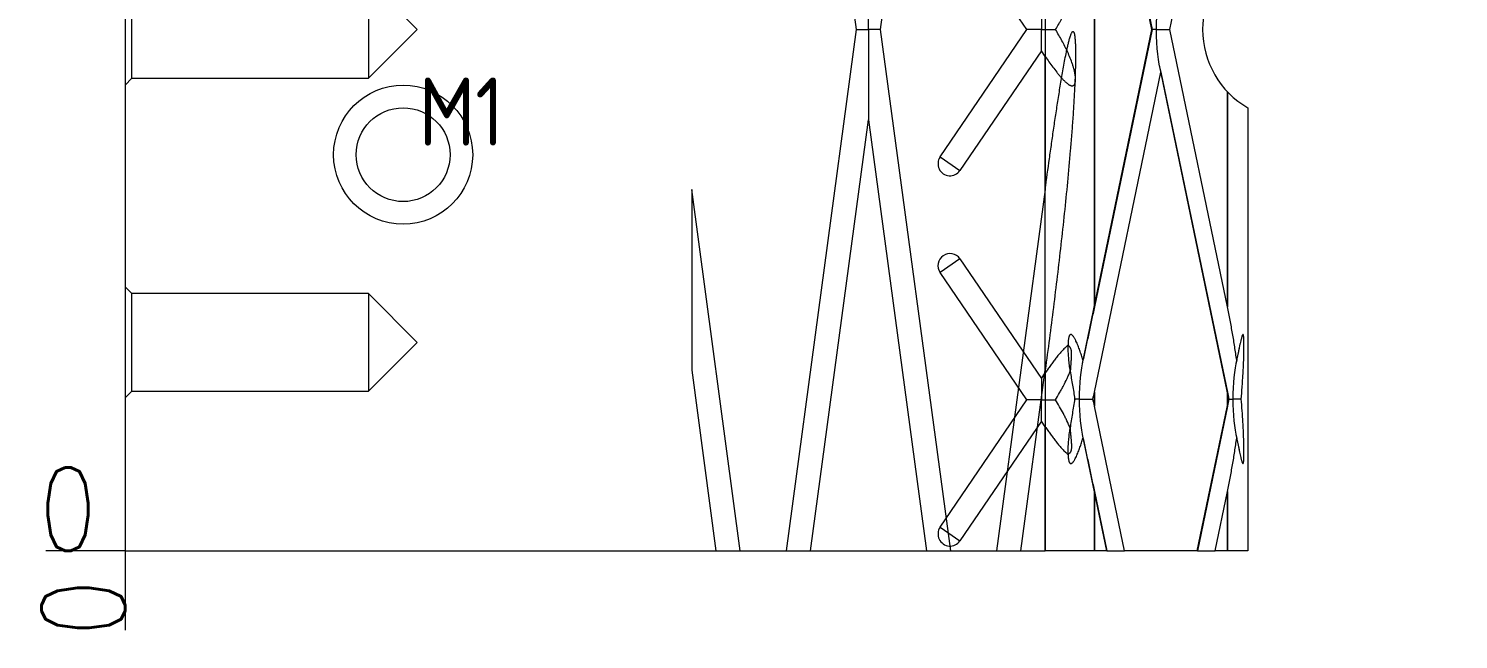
# Model space of a CAD drawing. Header units: millimetres. Extents: x -11315 to -10468, y 63511 to 64027.
# Drawn here: x -11157 to -10951.3, y 63759.4 to 63847.3 of the extents above; entities that cross this region are included whole.
import ezdxf

# ---------------------------------------------------------------- set-up
doc = ezdxf.new("R2010")
doc.units = ezdxf.units.MM
doc.linetypes.add('DASHED', pattern=[0])
doc.layers.add('DIM', color=4, linetype='Continuous', lineweight=20)
doc.layers.add('PUNCH', color=2, linetype='Continuous', lineweight=20)
doc.styles.add('gbenor', font='gbenor.shx', dxfattribs={"bigfont": 'gbcbig.shx'})
doc.styles.add('TXT', font='txt.shx', dxfattribs={"width": 0.8, "bigfont": 'ctxt.shx'})
doc.dimstyles.new('零件', dxfattribs={"dimscale": 1.5, "dimtxt": 8, "dimasz": 1, "dimexe": 0, "dimexo": 0, "dimgap": 0, "dimtad": 1, "dimtxsty": 'TXT', "dimcen": 0, "dimclrd": 252, "dimclre": 252, "dimclrt": 4, "dimazin": 3, "dimtp": 0.001, "dimtm": 0.001, "dimtfac": 1, "dimtmove": 0, "dimatfit": 3, "dimlwd": 5, "dimlwe": 5})

# ---------------------------------------------------------------- blocks, each defined once
blk = doc.blocks.new('*D1112')
at = {"layer": 'Defpoints', "color": 0}
for p in [(-10981.59, 63922.11), (-10976.59, 63922.11), (-11143.09, 63772.11)]:
    blk.add_point(p, dxfattribs=at)
at = {"layer": 'DIM', "color": 252, "linetype": 'Continuous', "lineweight": 5}
blk.add_line((-10981.59, 63922.11), (-10953.27, 63922.11), dxfattribs=at)
at = {"layer": 'DIM', "color": 4, "lineweight": 5, "insert": (-10964.93, 63928.11), "char_height": 12, "attachment_point": 5, "style": 'TXT'}
blk.add_mtext('150', dxfattribs=at)
blk = doc.blocks.new('*D1113')
at = {"layer": 'Defpoints', "color": 0}
for p in [(-11148.09, 63772.11), (-11143.09, 63772.11), (-11143.09, 63772.11)]:
    blk.add_point(p, dxfattribs=at)
at = {"layer": 'DIM', "color": 252, "linetype": 'Continuous', "lineweight": 5}
blk.add_line((-11143.09, 63772.11), (-11154.49, 63772.11), dxfattribs=at)
at = {"layer": 'DIM', "color": 4, "lineweight": 5, "insert": (-11151.29, 63778.11), "char_height": 12, "attachment_point": 5, "style": 'TXT'}
blk.add_mtext('0', dxfattribs=at)
blk = doc.blocks.new('*D1114')
at = {"layer": 'Defpoints', "color": 0}
for p in [(-11143.09, 63772.11), (-11143.09, 63772.11), (-11143.09, 63767.11)]:
    blk.add_point(p, dxfattribs=at)
at = {"layer": 'DIM', "color": 252, "linetype": 'Continuous', "lineweight": 5}
blk.add_line((-11143.09, 63772.11), (-11143.09, 63760.71), dxfattribs=at)
at = {"layer": 'DIM', "color": 4, "lineweight": 5, "insert": (-11149.09, 63763.91), "char_height": 12, "attachment_point": 5, "rotation": 90, "style": 'TXT'}
blk.add_mtext('0', dxfattribs=at)
blk = doc.blocks.new('*D1115')
at = {"layer": 'Defpoints', "color": 0}
for p in [(-10981.59, 63927.11), (-10981.59, 63922.11), (-11143.09, 63772.11)]:
    blk.add_point(p, dxfattribs=at)
at = {"layer": 'DIM', "color": 252, "linetype": 'Continuous', "lineweight": 5}
for p, q in [((-10981.59, 63924.11), (-10981.59, 63964.14)), ((-10981.59, 63922.11), (-10981.59, 63925.11)), ((-10981.59, 63925.11), (-10981.59, 63924.11))]:
    blk.add_line(p, q, dxfattribs=at)
at = {"layer": 'DIM', "color": 4, "lineweight": 5, "insert": (-10988.73, 63945.63), "char_height": 12, "attachment_point": 5, "rotation": 90, "style": 'TXT'}
blk.add_mtext('161,5', dxfattribs=at)

msp = doc.modelspace()

# ---------------------------------------------------------------- linework, layer by layer
at = {"layer": 'PUNCH', "color": 11, "linetype": 'Continuous', "lineweight": 5}
for p, q in [((-11143.085, 63922.114), (-11143.085, 63772.114)), ((-11003.656, 63886.996), (-10995.362, 63847.114)), ((-10992.809, 63847.114), (-10984.514, 63886.996)), ((-11013.361, 63847.114), (-11025.855, 63865.445)), ((-11011.265, 63850.189), (-11011.265, 63847.114)), ((-11025.855, 63828.782), (-11013.361, 63847.114)), ((-11011.265, 63847.114), (-11013.361, 63847.114)), ((-11011.265, 63847.114), (-11009.252, 63847.114)), ((-11011.265, 63844.038), (-11011.265, 63847.114)), ((-10995.362, 63847.114), (-11003.656, 63807.231)), ((-10994.792, 63847.114), (-10995.362, 63847.114)), ((-10994.792, 63847.114), (-10992.809, 63847.114)), ((-10984.514, 63807.231), (-10992.809, 63847.114)), ((-11011.265, 63844.038), (-11022.992, 63826.831)), ((-11010.727, 63843.249), (-11011.265, 63844.038)), ((-11003.656, 63794.954), (-10994.085, 63840.975)), ((-10994.085, 63840.975), (-10984.514, 63794.954)), ((-10981.585, 63835.855), (-10981.585, 63772.114)), ((-11022.992, 63814.126), (-11011.265, 63796.919)), ((-11013.361, 63793.844), (-11025.855, 63812.175)), ((-11011.265, 63796.919), (-11010.727, 63797.708)), ((-11011.265, 63796.919), (-11011.265, 63793.844)), ((-11005.848, 63793.954), (-11006.454, 63793.954)), ((-11005.848, 63793.954), (-11003.87, 63793.954)), ((-10984.307, 63793.954), (-10983.737, 63793.954)), ((-10982.545, 63793.954), (-10983.737, 63793.954)), ((-11025.855, 63775.512), (-11013.361, 63793.844)), ((-11011.265, 63793.844), (-11013.361, 63793.844)), ((-11011.265, 63790.768), (-11011.265, 63793.844)), ((-11011.265, 63793.844), (-11009.252, 63793.844)), ((-10999.322, 63772.114), (-11003.656, 63792.953)), ((-10984.514, 63792.953), (-10988.848, 63772.114)), ((-11011.265, 63790.768), (-11022.992, 63773.561)), ((-11010.727, 63789.979), (-11011.265, 63790.768)), ((-11003.656, 63780.676), (-11001.876, 63772.114)), ((-10986.295, 63772.114), (-10984.514, 63780.676)), ((-11003.656, 63772.114), (-11010.727, 63772.114)), ((-11001.876, 63772.114), (-11003.656, 63772.114)), ((-11001.876, 63772.114), (-10999.322, 63772.114)), ((-10988.848, 63772.114), (-10999.322, 63772.114)), ((-10988.848, 63772.114), (-10986.295, 63772.114)), ((-10984.514, 63772.114), (-10986.295, 63772.114)), ((-10981.585, 63772.114), (-10984.514, 63772.114))]:
    msp.add_line(p, q, dxfattribs=at)
at = {"layer": 'PUNCH', "color": 11, "linetype": 'DASHED', "lineweight": 5, "ltscale": 0.554867}
for p, q in [((-11047.993, 63922.114), (-11037.904, 63847.114)), ((-11034.409, 63847.114), (-11024.32, 63922.114)), ((-11005.413, 63895.159), (-10995.421, 63847.114)), ((-11036.156, 63847.114), (-11036.156, 63860.106)), ((-11037.904, 63847.114), (-11047.993, 63772.114)), ((-11037.904, 63847.114), (-11036.156, 63847.114)), ((-11036.156, 63847.114), (-11036.156, 63834.121)), ((-11034.409, 63847.114), (-11036.156, 63847.114)), ((-11024.32, 63772.114), (-11034.409, 63847.114)), ((-10995.421, 63847.114), (-11005.413, 63799.068)), ((-10995.362, 63847.114), (-10995.421, 63847.114)), ((-10994.357, 63841.999), (-10984.365, 63793.954)), ((-11044.497, 63772.114), (-11036.156, 63834.121)), ((-11036.156, 63834.121), (-11027.816, 63772.114)), ((-11054.59, 63772.114), (-11061.585, 63824.115)), ((-11061.585, 63824.115), (-11061.585, 63798.13)), ((-11010.727, 63824.115), (-11017.722, 63772.114)), ((-10982.844, 63801.267), (-10983.301, 63799.068)), ((-11061.585, 63798.13), (-11058.086, 63772.114)), ((-11014.227, 63772.114), (-11010.727, 63798.13)), ((-10984.365, 63793.954), (-10988.907, 63772.114)), ((-10984.365, 63793.954), (-10984.307, 63793.954)), ((-11005.413, 63788.839), (-11001.935, 63772.114)), ((-10983.301, 63788.839), (-10982.844, 63786.64)), ((-11058.082, 63772.114), (-11058.086, 63772.114))]:
    msp.add_line(p, q, dxfattribs=at)
at = {"layer": 'PUNCH', "color": 155, "linetype": 'DASHED', "lineweight": 5, "ltscale": 0.554867}
for p, q in [((-11003.656, 63807.231), (-11003.656, 63886.996)), ((-11010.727, 63870.112), (-11010.727, 63824.115)), ((-10984.514, 63838.164), (-10984.514, 63807.231)), ((-11010.727, 63798.13), (-11010.727, 63772.114)), ((-11003.656, 63792.953), (-11003.656, 63794.954)), ((-10984.514, 63794.954), (-10984.514, 63792.953)), ((-11003.656, 63772.114), (-11003.656, 63780.676)), ((-10984.514, 63780.676), (-10984.514, 63772.114))]:
    msp.add_line(p, q, dxfattribs=at)
at = {"layer": 'PUNCH', "color": 155, "linetype": 'Continuous', "lineweight": 5}
for p, q in [((-11003.656, 63886.996), (-11003.656, 63807.231)), ((-11010.727, 63797.708), (-11010.727, 63843.249)), ((-10984.514, 63807.231), (-10984.514, 63838.164)), ((-11025.855, 63828.782), (-11022.992, 63826.831)), ((-11022.992, 63814.126), (-11025.855, 63812.175)), ((-11003.656, 63794.954), (-11003.656, 63792.953)), ((-10984.514, 63792.953), (-10984.514, 63794.954)), ((-11010.727, 63772.114), (-11010.727, 63789.979)), ((-11003.656, 63780.676), (-11003.656, 63772.114)), ((-10984.514, 63772.114), (-10984.514, 63780.676)), ((-11025.855, 63775.512), (-11022.992, 63773.561))]:
    msp.add_line(p, q, dxfattribs=at)
at = {"layer": 'PUNCH', "color": 5, "linetype": 'DASHED', "lineweight": 5, "ltscale": 0.554867}
for p, q in [((-11142.088, 63847.114), (-11142.088, 63854.117)), ((-11101.082, 63847.114), (-11108.085, 63854.117)), ((-11108.085, 63854.117), (-11108.085, 63840.111)), ((-11142.088, 63840.111), (-11142.088, 63847.114)), ((-11108.085, 63840.111), (-11101.082, 63847.114)), ((-11143.085, 63839.114), (-11142.088, 63840.111)), ((-11142.088, 63840.111), (-11108.085, 63840.111)), ((-11142.088, 63809.117), (-11143.085, 63810.114)), ((-11108.085, 63809.117), (-11142.088, 63809.117)), ((-11142.088, 63802.114), (-11142.088, 63809.117)), ((-11101.082, 63802.114), (-11108.085, 63809.117)), ((-11108.085, 63809.117), (-11108.085, 63795.111)), ((-11142.088, 63795.111), (-11142.088, 63802.114)), ((-11108.085, 63795.111), (-11101.082, 63802.114)), ((-11143.085, 63794.114), (-11142.088, 63795.111)), ((-11142.088, 63795.111), (-11108.085, 63795.111))]:
    msp.add_line(p, q, dxfattribs=at)
at = {"layer": 'PUNCH', "color": 30, "linetype": 'DASHED', "lineweight": 5, "ltscale": 0.554867}
msp.add_circle((-11103.085, 63829.114), 10, dxfattribs=at)
at = {"layer": 'PUNCH', "color": 42, "linetype": 'Continuous', "lineweight": 5}
msp.add_circle((-11103.085, 63829.114), 6.75, dxfattribs=at)
at = {"layer": 'PUNCH', "color": 11, "linetype": 'Continuous', "lineweight": 5, "ltscale": 0.2}
msp.add_arc((-10975.086, 63847.113), 12.999, 119.99998, 240.00036, dxfattribs=at)
at = {"layer": 'PUNCH', "color": 11, "linetype": 'Continuous', "lineweight": 5}
for centre, start, end in [((-11024.423, 63827.807), 145.72491, 325.72491), ((-11024.423, 63813.15), 34.27509, 214.27509), ((-11024.423, 63774.537), 145.72491, 325.72491)]:
    msp.add_arc(centre, 1.732, start, end, dxfattribs=at)
for centre, start_param, end_param in [((-10993.378, 63847.114), 0.5235988, 1.5707963), ((-10993.378, 63847.114), 1.5707963, 2.6179939), ((-11004.434, 63793.954), 0.6579191, 1.5707963), ((-10982.322, 63793.954), 0.6579191, 1.5707963), ((-11004.434, 63793.954), 1.5707963, 2.4836736), ((-10982.322, 63793.954), 1.5707963, 2.4836736)]:
    msp.add_ellipse(centre, major_axis=(0, 7.088), ratio=0.199522, start_param=start_param, end_param=end_param, dxfattribs=at)
for points, knots in [([(-11009.252, 63847.114), (-11009.09, 63847.379), (-11008.932, 63847.646), (-11008.698, 63848.049), (-11008.622, 63848.184), (-11008.47, 63848.455), (-11008.395, 63848.59), (-11008.173, 63848.998), (-11008.029, 63849.272), (-11007.752, 63849.824), (-11007.619, 63850.102), (-11007.363, 63850.663), (-11007.241, 63850.947), (-11007.098, 63851.305), (-11007.07, 63851.377), (-11007.015, 63851.522), (-11006.988, 63851.594), (-11006.908, 63851.812), (-11006.857, 63851.958), (-11006.76, 63852.252), (-11006.714, 63852.4), (-11006.628, 63852.697), (-11006.588, 63852.846), (-11006.534, 63853.073), (-11006.516, 63853.148), (-11006.484, 63853.301), (-11006.469, 63853.377), (-11006.441, 63853.531), (-11006.428, 63853.608), (-11006.406, 63853.762), (-11006.397, 63853.839), (-11006.381, 63853.994), (-11006.375, 63854.072), (-11006.37, 63854.189), (-11006.369, 63854.228), (-11006.368, 63854.307), (-11006.369, 63854.346), (-11006.372, 63854.463), (-11006.378, 63854.541), (-11006.394, 63854.657), (-11006.401, 63854.696), (-11006.417, 63854.772), (-11006.427, 63854.81), (-11006.452, 63854.884), (-11006.466, 63854.92), (-11006.492, 63854.972), (-11006.501, 63854.989), (-11006.521, 63855.021), (-11006.542, 63855.053), (-11006.567, 63855.081), (-11006.587, 63855.101), (-11006.593, 63855.107), (-11006.608, 63855.12), (-11006.629, 63855.137), (-11006.66, 63855.157), (-11006.685, 63855.169), (-11006.702, 63855.176), (-11006.71, 63855.18), (-11006.754, 63855.195), (-11006.789, 63855.201), (-11006.844, 63855.204), (-11006.862, 63855.204), (-11006.899, 63855.202), (-11006.917, 63855.2), (-11006.953, 63855.194), (-11006.97, 63855.19), (-11007.006, 63855.181), (-11007.024, 63855.176), (-11007.076, 63855.159), (-11007.111, 63855.146), (-11007.178, 63855.116), (-11007.211, 63855.099), (-11007.277, 63855.064), (-11007.309, 63855.045), (-11007.356, 63855.015), (-11007.372, 63855.004), (-11007.404, 63854.984), (-11007.45, 63854.952), (-11007.496, 63854.919), (-11007.586, 63854.85), (-11007.644, 63854.803), (-11007.758, 63854.705), (-11007.814, 63854.654), (-11007.98, 63854.499), (-11008.088, 63854.391), (-11008.245, 63854.224), (-11008.298, 63854.168), (-11008.401, 63854.054), (-11008.452, 63853.997), (-11008.604, 63853.823), (-11008.703, 63853.706), (-11008.899, 63853.469), (-11008.996, 63853.349), (-11009.282, 63852.987), (-11009.469, 63852.742), (-11009.837, 63852.246), (-11010.018, 63851.995), (-11010.376, 63851.49), (-11010.553, 63851.235), (-11010.727, 63850.979)], [0, 0, 0, 0, 0.0625, 0.0625, 0.09375, 0.09375, 0.125, 0.125, 0.1875, 0.1875, 0.25, 0.25, 0.3125, 0.3125, 0.328125, 0.328125, 0.34375, 0.34375, 0.375, 0.375, 0.40625, 0.40625, 0.4375, 0.4375, 0.453125, 0.453125, 0.46875, 0.46875, 0.484375, 0.484375, 0.5, 0.5, 0.515625, 0.515625, 0.5234375, 0.5234375, 0.53125, 0.53125, 0.546875, 0.546875, 0.5546875, 0.5546875, 0.5625, 0.5625, 0.5703125, 0.5703125, 0.5742187, 0.5742187, 0.578125, 0.5820312, 0.5820312, 0.5839844, 0.5839844, 0.5859375, 0.5898437, 0.5917969, 0.5917969, 0.59375, 0.59375, 0.6015625, 0.6015625, 0.6054687, 0.6054687, 0.609375, 0.609375, 0.6132812, 0.6132812, 0.6171875, 0.6171875, 0.625, 0.625, 0.6328125, 0.6328125, 0.640625, 0.640625, 0.6445312, 0.6445312, 0.6484375, 0.65625, 0.65625, 0.671875, 0.671875, 0.6875, 0.6875, 0.71875, 0.71875, 0.734375, 0.734375, 0.75, 0.75, 0.78125, 0.78125, 0.8125, 0.8125, 0.875, 0.875, 0.9375, 0.9375, 1, 1, 1, 1]), ([(-11010.727, 63843.249), (-11010.552, 63842.991), (-11010.374, 63842.734), (-11010.014, 63842.226), (-11009.831, 63841.974), (-11009.461, 63841.476), (-11009.273, 63841.229), (-11008.985, 63840.865), (-11008.888, 63840.745), (-11008.691, 63840.506), (-11008.591, 63840.389), (-11008.438, 63840.214), (-11008.386, 63840.157), (-11008.282, 63840.042), (-11008.229, 63839.986), (-11008.123, 63839.874), (-11008.069, 63839.819), (-11007.96, 63839.711), (-11007.905, 63839.658), (-11007.793, 63839.554), (-11007.736, 63839.503), (-11007.62, 63839.405), (-11007.56, 63839.357), (-11007.439, 63839.267), (-11007.377, 63839.224), (-11007.28, 63839.166), (-11007.248, 63839.148), (-11007.182, 63839.114), (-11007.149, 63839.098), (-11007.081, 63839.07), (-11007.047, 63839.058), (-11006.994, 63839.043), (-11006.977, 63839.039), (-11006.95, 63839.033), (-11006.941, 63839.032), (-11006.922, 63839.029), (-11006.913, 63839.028), (-11006.867, 63839.023), (-11006.831, 63839.022), (-11006.786, 63839.028), (-11006.776, 63839.03), (-11006.758, 63839.033), (-11006.732, 63839.04), (-11006.706, 63839.049), (-11006.673, 63839.064), (-11006.657, 63839.073), (-11006.625, 63839.093), (-11006.596, 63839.116), (-11006.57, 63839.143), (-11006.551, 63839.165), (-11006.545, 63839.173), (-11006.533, 63839.188), (-11006.528, 63839.196), (-11006.501, 63839.236), (-11006.483, 63839.27), (-11006.46, 63839.323), (-11006.453, 63839.342), (-11006.44, 63839.379), (-11006.434, 63839.397), (-11006.418, 63839.454), (-11006.409, 63839.492), (-11006.394, 63839.569), (-11006.388, 63839.607), (-11006.381, 63839.666), (-11006.379, 63839.686), (-11006.376, 63839.725), (-11006.375, 63839.745), (-11006.371, 63839.804), (-11006.37, 63839.843), (-11006.368, 63839.96), (-11006.37, 63840.038), (-11006.378, 63840.194), (-11006.385, 63840.271), (-11006.401, 63840.426), (-11006.411, 63840.503), (-11006.429, 63840.619), (-11006.435, 63840.658), (-11006.448, 63840.735), (-11006.455, 63840.773), (-11006.491, 63840.965), (-11006.524, 63841.117), (-11006.597, 63841.417), (-11006.638, 63841.565), (-11006.724, 63841.861), (-11006.77, 63842.007), (-11006.915, 63842.444), (-11007.022, 63842.731), (-11007.25, 63843.3), (-11007.371, 63843.582), (-11007.563, 63844.002), (-11007.628, 63844.142), (-11007.761, 63844.419), (-11007.829, 63844.558), (-11008.037, 63844.97), (-11008.18, 63845.243), (-11008.474, 63845.783), (-11008.625, 63846.052), (-11008.934, 63846.585), (-11009.091, 63846.85), (-11009.252, 63847.114)], [0, 0, 0, 0, 0.0625, 0.0625, 0.125, 0.125, 0.1875, 0.1875, 0.21875, 0.21875, 0.25, 0.25, 0.265625, 0.265625, 0.28125, 0.28125, 0.296875, 0.296875, 0.3125, 0.3125, 0.328125, 0.328125, 0.34375, 0.34375, 0.359375, 0.359375, 0.3671875, 0.3671875, 0.375, 0.375, 0.3828125, 0.3828125, 0.3867187, 0.3867187, 0.3886719, 0.3886719, 0.390625, 0.390625, 0.3984375, 0.3984375, 0.4003906, 0.4003906, 0.4023437, 0.40625, 0.40625, 0.4101562, 0.4101562, 0.4140625, 0.4179687, 0.4179687, 0.4199219, 0.4199219, 0.421875, 0.421875, 0.4296875, 0.4296875, 0.4335937, 0.4335937, 0.4375, 0.4375, 0.4453125, 0.4453125, 0.453125, 0.453125, 0.4570312, 0.4570312, 0.4609375, 0.4609375, 0.46875, 0.46875, 0.484375, 0.484375, 0.5, 0.5, 0.515625, 0.515625, 0.5234375, 0.5234375, 0.53125, 0.53125, 0.5625, 0.5625, 0.59375, 0.59375, 0.625, 0.625, 0.6875, 0.6875, 0.75, 0.75, 0.78125, 0.78125, 0.8125, 0.8125, 0.875, 0.875, 0.9375, 0.9375, 1, 1, 1, 1]), ([(-11003.656, 63807.231), (-11003.789, 63806.595), (-11003.923, 63805.958), (-11004.193, 63804.683), (-11004.33, 63804.044), (-11004.605, 63802.766), (-11004.744, 63802.126), (-11005.022, 63800.845), (-11005.161, 63800.204), (-11005.299, 63799.562)], [0, 0, 0, 0, 0.25, 0.25, 0.5, 0.5, 0.75, 0.75, 1, 1, 1, 1]), ([(-10983.187, 63799.562), (-10983.276, 63800.204), (-10983.371, 63800.845), (-10983.571, 63802.126), (-10983.676, 63802.765), (-10983.897, 63804.043), (-10984.013, 63804.681), (-10984.255, 63805.957), (-10984.382, 63806.594), (-10984.514, 63807.231)], [0, 0, 0, 0, 0.25, 0.25, 0.5, 0.5, 0.75, 0.75, 1, 1, 1, 1]), ([(-11005.299, 63799.562), (-11005.37, 63799.795), (-11005.443, 63800.028), (-11005.595, 63800.491), (-11005.673, 63800.722), (-11005.796, 63801.066), (-11005.838, 63801.18), (-11005.923, 63801.408), (-11005.967, 63801.522), (-11006.058, 63801.747), (-11006.104, 63801.86), (-11006.201, 63802.083), (-11006.251, 63802.193), (-11006.33, 63802.358), (-11006.357, 63802.412), (-11006.412, 63802.52), (-11006.441, 63802.574), (-11006.5, 63802.679), (-11006.53, 63802.731), (-11006.594, 63802.834), (-11006.627, 63802.884), (-11006.68, 63802.958), (-11006.698, 63802.982), (-11006.736, 63803.028), (-11006.755, 63803.051), (-11006.795, 63803.095), (-11006.816, 63803.116), (-11006.849, 63803.145), (-11006.861, 63803.155), (-11006.884, 63803.173), (-11006.896, 63803.182), (-11006.921, 63803.198), (-11006.934, 63803.205), (-11006.954, 63803.215), (-11006.961, 63803.218), (-11006.974, 63803.223), (-11006.981, 63803.226), (-11007.003, 63803.232), (-11007.017, 63803.235), (-11007.039, 63803.237), (-11007.046, 63803.237), (-11007.061, 63803.237), (-11007.083, 63803.234), (-11007.104, 63803.228), (-11007.131, 63803.216), (-11007.144, 63803.208), (-11007.168, 63803.19), (-11007.179, 63803.18), (-11007.2, 63803.157), (-11007.209, 63803.146), (-11007.227, 63803.121), (-11007.235, 63803.108), (-11007.251, 63803.081), (-11007.258, 63803.067), (-11007.278, 63803.026), (-11007.29, 63802.997), (-11007.311, 63802.94), (-11007.32, 63802.91), (-11007.337, 63802.851), (-11007.345, 63802.82), (-11007.366, 63802.73), (-11007.377, 63802.669), (-11007.396, 63802.547), (-11007.404, 63802.486), (-11007.417, 63802.363), (-11007.422, 63802.302), (-11007.431, 63802.179), (-11007.434, 63802.117), (-11007.44, 63801.994), (-11007.442, 63801.932), (-11007.445, 63801.808), (-11007.445, 63801.746), (-11007.446, 63801.684)], [0, 0, 0, 0, 0.125, 0.125, 0.25, 0.25, 0.3125, 0.3125, 0.375, 0.375, 0.4375, 0.4375, 0.5, 0.5, 0.53125, 0.53125, 0.5625, 0.5625, 0.59375, 0.59375, 0.625, 0.625, 0.640625, 0.640625, 0.65625, 0.65625, 0.671875, 0.671875, 0.6796875, 0.6796875, 0.6875, 0.6875, 0.6953125, 0.6953125, 0.6992187, 0.6992187, 0.703125, 0.703125, 0.7109375, 0.7109375, 0.7148437, 0.7148437, 0.71875, 0.7265625, 0.7265625, 0.734375, 0.734375, 0.7421875, 0.7421875, 0.75, 0.75, 0.7578125, 0.7578125, 0.765625, 0.765625, 0.78125, 0.78125, 0.796875, 0.796875, 0.8125, 0.8125, 0.84375, 0.84375, 0.875, 0.875, 0.90625, 0.90625, 0.9375, 0.9375, 0.96875, 0.96875, 1, 1, 1, 1]), ([(-10982.545, 63793.954), (-10982.494, 63794.517), (-10982.447, 63795.081), (-10982.384, 63795.928), (-10982.364, 63796.211), (-10982.326, 63796.778), (-10982.308, 63797.062), (-10982.274, 63797.63), (-10982.258, 63797.914), (-10982.229, 63798.483), (-10982.215, 63798.768), (-10982.191, 63799.339), (-10982.18, 63799.624), (-10982.162, 63800.197), (-10982.154, 63800.483), (-10982.146, 63800.914), (-10982.143, 63801.058), (-10982.14, 63801.346), (-10982.139, 63801.49), (-10982.139, 63801.706), (-10982.139, 63801.778), (-10982.14, 63801.922), (-10982.141, 63801.994), (-10982.143, 63802.138), (-10982.145, 63802.21), (-10982.149, 63802.353), (-10982.151, 63802.425), (-10982.156, 63802.532), (-10982.158, 63802.568), (-10982.162, 63802.639), (-10982.164, 63802.675), (-10982.169, 63802.745), (-10982.171, 63802.78), (-10982.177, 63802.85), (-10982.181, 63802.885), (-10982.189, 63802.953), (-10982.193, 63802.987), (-10982.201, 63803.036), (-10982.204, 63803.052), (-10982.21, 63803.084), (-10982.213, 63803.1), (-10982.22, 63803.129), (-10982.224, 63803.143), (-10982.23, 63803.163), (-10982.232, 63803.17), (-10982.237, 63803.182), (-10982.24, 63803.188), (-10982.247, 63803.205), (-10982.253, 63803.214), (-10982.262, 63803.225), (-10982.265, 63803.228), (-10982.271, 63803.232), (-10982.275, 63803.234), (-10982.281, 63803.236), (-10982.285, 63803.237), (-10982.291, 63803.237), (-10982.298, 63803.235), (-10982.305, 63803.232), (-10982.311, 63803.227), (-10982.314, 63803.225), (-10982.324, 63803.216), (-10982.33, 63803.208), (-10982.342, 63803.191), (-10982.348, 63803.182), (-10982.366, 63803.151), (-10982.376, 63803.128), (-10982.397, 63803.08), (-10982.407, 63803.054), (-10982.426, 63803.001), (-10982.436, 63802.974), (-10982.454, 63802.918), (-10982.463, 63802.889), (-10982.489, 63802.802), (-10982.506, 63802.743), (-10982.538, 63802.623), (-10982.554, 63802.562), (-10982.584, 63802.439), (-10982.6, 63802.377), (-10982.644, 63802.189), (-10982.673, 63802.062), (-10982.716, 63801.869), (-10982.73, 63801.804), (-10982.758, 63801.675), (-10982.772, 63801.61), (-10982.813, 63801.415), (-10982.841, 63801.284), (-10982.922, 63800.89), (-10982.975, 63800.626), (-10983.082, 63800.096), (-10983.134, 63799.829), (-10983.187, 63799.562)], [0, 0, 0, 0, 0.125, 0.125, 0.1875, 0.1875, 0.25, 0.25, 0.3125, 0.3125, 0.375, 0.375, 0.4375, 0.4375, 0.5, 0.5, 0.53125, 0.53125, 0.5625, 0.5625, 0.578125, 0.578125, 0.59375, 0.59375, 0.609375, 0.609375, 0.625, 0.625, 0.6328125, 0.6328125, 0.640625, 0.640625, 0.6484375, 0.6484375, 0.65625, 0.65625, 0.6640625, 0.6640625, 0.6679687, 0.6679687, 0.671875, 0.671875, 0.6757812, 0.6757812, 0.6777344, 0.6777344, 0.6796875, 0.6796875, 0.6835937, 0.6835937, 0.6855469, 0.6855469, 0.6875, 0.6875, 0.6894531, 0.6894531, 0.6914062, 0.6933594, 0.6933594, 0.6953125, 0.6953125, 0.6992187, 0.6992187, 0.703125, 0.703125, 0.7109375, 0.7109375, 0.71875, 0.71875, 0.7265625, 0.7265625, 0.734375, 0.734375, 0.75, 0.75, 0.765625, 0.765625, 0.78125, 0.78125, 0.8125, 0.8125, 0.828125, 0.828125, 0.84375, 0.84375, 0.875, 0.875, 0.9375, 0.9375, 1, 1, 1, 1]), ([(-11007.446, 63801.684), (-11007.489, 63801.654), (-11007.531, 63801.622), (-11007.614, 63801.557), (-11007.654, 63801.523), (-11007.775, 63801.421), (-11007.853, 63801.349), (-11008.007, 63801.202), (-11008.082, 63801.126), (-11008.23, 63800.971), (-11008.303, 63800.892), (-11008.52, 63800.652), (-11008.66, 63800.488), (-11008.935, 63800.155), (-11009.07, 63799.987), (-11009.335, 63799.646), (-11009.466, 63799.474), (-11009.725, 63799.127), (-11009.853, 63798.952), (-11010.106, 63798.601), (-11010.232, 63798.423), (-11010.481, 63798.067), (-11010.605, 63797.888), (-11010.727, 63797.708)], [0, 0, 0, 0, 0.03125, 0.03125, 0.0625, 0.0625, 0.125, 0.125, 0.1875, 0.1875, 0.25, 0.25, 0.375, 0.375, 0.5, 0.5, 0.625, 0.625, 0.75, 0.75, 0.875, 0.875, 1, 1, 1, 1]), ([(-11007.446, 63801.684), (-11007.419, 63801.666), (-11007.392, 63801.646), (-11007.353, 63801.613), (-11007.34, 63801.601), (-11007.314, 63801.577), (-11007.301, 63801.565), (-11007.263, 63801.526), (-11007.239, 63801.498), (-11007.194, 63801.439), (-11007.173, 63801.407), (-11007.144, 63801.356), (-11007.134, 63801.339), (-11007.117, 63801.303), (-11007.108, 63801.285), (-11007.085, 63801.23), (-11007.072, 63801.192), (-11007.054, 63801.134), (-11007.048, 63801.114), (-11007.038, 63801.075), (-11007.033, 63801.054), (-11007.021, 63800.994), (-11007.014, 63800.953), (-11006.996, 63800.83), (-11006.989, 63800.748), (-11006.981, 63800.582), (-11006.98, 63800.499), (-11006.98, 63800.374), (-11006.981, 63800.332), (-11006.983, 63800.248), (-11006.984, 63800.206), (-11006.989, 63800.081), (-11006.993, 63799.997), (-11007.002, 63799.831), (-11007.007, 63799.749), (-11007.019, 63799.583), (-11007.025, 63799.501), (-11007.043, 63799.254), (-11007.056, 63799.091), (-11007.08, 63798.765), (-11007.092, 63798.603), (-11007.107, 63798.362), (-11007.112, 63798.281), (-11007.121, 63798.121), (-11007.124, 63798.041), (-11007.128, 63797.962)], [0, 0, 0, 0, 0.03125, 0.03125, 0.046875, 0.046875, 0.0625, 0.0625, 0.09375, 0.09375, 0.125, 0.125, 0.140625, 0.140625, 0.15625, 0.15625, 0.1875, 0.1875, 0.203125, 0.203125, 0.21875, 0.21875, 0.25, 0.25, 0.3125, 0.3125, 0.375, 0.375, 0.40625, 0.40625, 0.4375, 0.4375, 0.5, 0.5, 0.5625, 0.5625, 0.625, 0.625, 0.75, 0.75, 0.875, 0.875, 0.9375, 0.9375, 1, 1, 1, 1]), ([(-11009.252, 63793.844), (-11009.05, 63794.175), (-11008.853, 63794.509), (-11008.564, 63795.015), (-11008.47, 63795.184), (-11008.284, 63795.523), (-11008.192, 63795.694), (-11007.924, 63796.207), (-11007.751, 63796.552), (-11007.507, 63797.076), (-11007.427, 63797.251), (-11007.273, 63797.605), (-11007.199, 63797.783), (-11007.128, 63797.962)], [0, 0, 0, 0, 0.25, 0.25, 0.375, 0.375, 0.5, 0.5, 0.75, 0.75, 0.875, 0.875, 1, 1, 1, 1]), ([(-11007.128, 63797.962), (-11007.081, 63797.626), (-11007.031, 63797.291), (-11006.926, 63796.621), (-11006.872, 63796.286), (-11006.701, 63795.284), (-11006.58, 63794.618), (-11006.454, 63793.954)], [0, 0, 0, 0, 0.25, 0.25, 0.5, 0.5, 1, 1, 1, 1]), ([(-11006.454, 63793.954), (-11006.585, 63793.261), (-11006.711, 63792.568), (-11006.888, 63791.525), (-11006.944, 63791.177), (-11007.052, 63790.48), (-11007.103, 63790.131), (-11007.15, 63789.781)], [0, 0, 0, 0, 0.5, 0.5, 0.75, 0.75, 1, 1, 1, 1]), ([(-10983.187, 63788.345), (-10983.134, 63788.074), (-10983.08, 63787.803), (-10982.972, 63787.265), (-10982.918, 63786.997), (-10982.835, 63786.598), (-10982.808, 63786.465), (-10982.751, 63786.201), (-10982.723, 63786.07), (-10982.665, 63785.81), (-10982.636, 63785.681), (-10982.59, 63785.49), (-10982.574, 63785.427), (-10982.543, 63785.303), (-10982.527, 63785.241), (-10982.493, 63785.12), (-10982.476, 63785.061), (-10982.449, 63784.975), (-10982.44, 63784.946), (-10982.421, 63784.891), (-10982.411, 63784.864), (-10982.391, 63784.813), (-10982.381, 63784.788), (-10982.364, 63784.754), (-10982.359, 63784.744), (-10982.347, 63784.723), (-10982.341, 63784.714), (-10982.329, 63784.697), (-10982.322, 63784.69), (-10982.31, 63784.678), (-10982.303, 63784.674), (-10982.293, 63784.671), (-10982.29, 63784.67), (-10982.283, 63784.67), (-10982.28, 63784.671), (-10982.273, 63784.674), (-10982.27, 63784.676), (-10982.263, 63784.681), (-10982.257, 63784.688), (-10982.251, 63784.696), (-10982.246, 63784.706), (-10982.243, 63784.711), (-10982.236, 63784.728), (-10982.231, 63784.741), (-10982.223, 63784.768), (-10982.219, 63784.783), (-10982.212, 63784.813), (-10982.209, 63784.829), (-10982.203, 63784.861), (-10982.2, 63784.877), (-10982.195, 63784.91), (-10982.192, 63784.927), (-10982.186, 63784.978), (-10982.182, 63785.012), (-10982.175, 63785.081), (-10982.172, 63785.116), (-10982.167, 63785.186), (-10982.165, 63785.221), (-10982.158, 63785.327), (-10982.155, 63785.398), (-10982.151, 63785.505), (-10982.15, 63785.541), (-10982.147, 63785.612), (-10982.146, 63785.648), (-10982.144, 63785.755), (-10982.142, 63785.827), (-10982.14, 63786.041), (-10982.139, 63786.184), (-10982.139, 63786.47), (-10982.141, 63786.612), (-10982.144, 63786.897), (-10982.146, 63787.04), (-10982.155, 63787.467), (-10982.163, 63787.752), (-10982.177, 63788.178), (-10982.182, 63788.32), (-10982.193, 63788.605), (-10982.199, 63788.747), (-10982.217, 63789.172), (-10982.23, 63789.455), (-10982.259, 63790.021), (-10982.275, 63790.303), (-10982.326, 63791.149), (-10982.364, 63791.711), (-10982.448, 63792.834), (-10982.494, 63793.394), (-10982.545, 63793.954)], [0, 0, 0, 0, 0.0625, 0.0625, 0.125, 0.125, 0.15625, 0.15625, 0.1875, 0.1875, 0.21875, 0.21875, 0.234375, 0.234375, 0.25, 0.25, 0.265625, 0.265625, 0.2734375, 0.2734375, 0.28125, 0.28125, 0.2890625, 0.2890625, 0.2929687, 0.2929687, 0.296875, 0.296875, 0.3007812, 0.3007812, 0.3046875, 0.3046875, 0.3066406, 0.3066406, 0.3085937, 0.3085937, 0.3105469, 0.3105469, 0.3125, 0.3144531, 0.3144531, 0.3164062, 0.3164062, 0.3203125, 0.3203125, 0.3242187, 0.3242187, 0.328125, 0.328125, 0.3320312, 0.3320312, 0.3359375, 0.3359375, 0.34375, 0.34375, 0.3515625, 0.3515625, 0.359375, 0.359375, 0.375, 0.375, 0.3828125, 0.3828125, 0.390625, 0.390625, 0.40625, 0.40625, 0.4375, 0.4375, 0.46875, 0.46875, 0.5, 0.5, 0.5625, 0.5625, 0.59375, 0.59375, 0.625, 0.625, 0.6875, 0.6875, 0.75, 0.75, 0.875, 0.875, 1, 1, 1, 1]), ([(-11007.15, 63789.781), (-11007.292, 63790.134), (-11007.446, 63790.482), (-11007.649, 63790.914), (-11007.69, 63791), (-11007.773, 63791.172), (-11007.9, 63791.429), (-11008.03, 63791.684), (-11008.296, 63792.191), (-11008.48, 63792.525), (-11008.858, 63793.188), (-11009.053, 63793.517), (-11009.252, 63793.844)], [0, 0, 0, 0, 0.25, 0.25, 0.3125, 0.3125, 0.375, 0.5, 0.5, 0.75, 0.75, 1, 1, 1, 1]), ([(-11010.727, 63789.979), (-11010.605, 63789.799), (-11010.481, 63789.62), (-11010.232, 63789.263), (-11010.106, 63789.086), (-11009.853, 63788.734), (-11009.725, 63788.56), (-11009.466, 63788.213), (-11009.335, 63788.041), (-11009.069, 63787.7), (-11008.935, 63787.531), (-11008.66, 63787.199), (-11008.52, 63787.035), (-11008.339, 63786.835), (-11008.303, 63786.795), (-11008.23, 63786.716), (-11008.193, 63786.677), (-11008.081, 63786.561), (-11008.006, 63786.485), (-11007.852, 63786.337), (-11007.773, 63786.265), (-11007.652, 63786.162), (-11007.611, 63786.128), (-11007.528, 63786.062), (-11007.485, 63786.031), (-11007.442, 63786)], [0, 0, 0, 0, 0.125, 0.125, 0.25, 0.25, 0.375, 0.375, 0.5, 0.5, 0.625, 0.625, 0.75, 0.75, 0.78125, 0.78125, 0.8125, 0.8125, 0.875, 0.875, 0.9375, 0.9375, 0.96875, 0.96875, 1, 1, 1, 1]), ([(-11007.15, 63789.781), (-11007.148, 63789.741), (-11007.146, 63789.7), (-11007.141, 63789.619), (-11007.139, 63789.578), (-11007.131, 63789.455), (-11007.125, 63789.373), (-11007.107, 63789.125), (-11007.093, 63788.959), (-11007.064, 63788.626), (-11007.049, 63788.458), (-11007.026, 63788.205), (-11007.019, 63788.12), (-11007.004, 63787.951), (-11006.998, 63787.866), (-11006.985, 63787.695), (-11006.979, 63787.61), (-11006.969, 63787.44), (-11006.965, 63787.355), (-11006.961, 63787.227), (-11006.96, 63787.184), (-11006.96, 63787.099), (-11006.96, 63787.056), (-11006.962, 63786.971), (-11006.964, 63786.929), (-11006.969, 63786.844), (-11006.973, 63786.802), (-11006.983, 63786.718), (-11006.989, 63786.677), (-11007.006, 63786.594), (-11007.015, 63786.554), (-11007.039, 63786.475), (-11007.053, 63786.436), (-11007.074, 63786.39), (-11007.078, 63786.381), (-11007.087, 63786.362), (-11007.091, 63786.353), (-11007.106, 63786.327), (-11007.116, 63786.31), (-11007.147, 63786.26), (-11007.17, 63786.229), (-11007.207, 63786.186), (-11007.22, 63786.173), (-11007.246, 63786.146), (-11007.26, 63786.133), (-11007.301, 63786.097), (-11007.329, 63786.075), (-11007.385, 63786.035), (-11007.414, 63786.017), (-11007.442, 63786)], [0, 0, 0, 0, 0.03125, 0.03125, 0.0625, 0.0625, 0.125, 0.125, 0.25, 0.25, 0.375, 0.375, 0.4375, 0.4375, 0.5, 0.5, 0.5625, 0.5625, 0.625, 0.625, 0.65625, 0.65625, 0.6875, 0.6875, 0.71875, 0.71875, 0.75, 0.75, 0.78125, 0.78125, 0.8125, 0.8125, 0.84375, 0.84375, 0.8515625, 0.8515625, 0.859375, 0.859375, 0.875, 0.875, 0.90625, 0.90625, 0.921875, 0.921875, 0.9375, 0.9375, 0.96875, 0.96875, 1, 1, 1, 1]), ([(-11007.442, 63786), (-11007.439, 63785.881), (-11007.434, 63785.762), (-11007.42, 63785.584), (-11007.415, 63785.525), (-11007.405, 63785.435), (-11007.401, 63785.406), (-11007.393, 63785.346), (-11007.389, 63785.317), (-11007.375, 63785.228), (-11007.364, 63785.169), (-11007.344, 63785.082), (-11007.336, 63785.053), (-11007.32, 63784.996), (-11007.311, 63784.968), (-11007.291, 63784.912), (-11007.28, 63784.884), (-11007.254, 63784.83), (-11007.239, 63784.804), (-11007.214, 63784.767), (-11007.204, 63784.755), (-11007.185, 63784.734), (-11007.175, 63784.723), (-11007.152, 63784.705), (-11007.14, 63784.697), (-11007.121, 63784.687), (-11007.114, 63784.684), (-11007.101, 63784.679), (-11007.094, 63784.677), (-11007.073, 63784.672), (-11007.059, 63784.67), (-11007.038, 63784.67), (-11007.031, 63784.671), (-11007.017, 63784.673), (-11007.01, 63784.674), (-11006.989, 63784.679), (-11006.976, 63784.683), (-11006.95, 63784.694), (-11006.937, 63784.701), (-11006.9, 63784.722), (-11006.877, 63784.739), (-11006.844, 63784.767), (-11006.833, 63784.776), (-11006.812, 63784.796), (-11006.802, 63784.806), (-11006.772, 63784.837), (-11006.753, 63784.859), (-11006.716, 63784.903), (-11006.698, 63784.926), (-11006.646, 63784.995), (-11006.614, 63785.043), (-11006.551, 63785.141), (-11006.521, 63785.191), (-11006.463, 63785.293), (-11006.435, 63785.344), (-11006.354, 63785.499), (-11006.303, 63785.604), (-11006.205, 63785.815), (-11006.158, 63785.922), (-11006.067, 63786.136), (-11006.023, 63786.244), (-11005.895, 63786.57), (-11005.814, 63786.79), (-11005.658, 63787.231), (-11005.583, 63787.453), (-11005.437, 63787.898), (-11005.367, 63788.121), (-11005.299, 63788.345)], [0, 0, 0, 0, 0.0625, 0.0625, 0.09375, 0.09375, 0.109375, 0.109375, 0.125, 0.125, 0.15625, 0.15625, 0.171875, 0.171875, 0.1875, 0.1875, 0.203125, 0.203125, 0.21875, 0.21875, 0.2265625, 0.2265625, 0.234375, 0.234375, 0.2421875, 0.2421875, 0.2460937, 0.2460937, 0.25, 0.25, 0.2578125, 0.2578125, 0.2617187, 0.2617187, 0.265625, 0.265625, 0.2734375, 0.2734375, 0.28125, 0.28125, 0.296875, 0.296875, 0.3046875, 0.3046875, 0.3125, 0.3125, 0.328125, 0.328125, 0.34375, 0.34375, 0.375, 0.375, 0.40625, 0.40625, 0.4375, 0.4375, 0.5, 0.5, 0.5625, 0.5625, 0.625, 0.625, 0.75, 0.75, 0.875, 0.875, 1, 1, 1, 1]), ([(-11005.299, 63788.345), (-11005.161, 63787.703), (-11005.022, 63787.062), (-11004.744, 63785.782), (-11004.606, 63785.142), (-11004.33, 63783.864), (-11004.194, 63783.226), (-11003.923, 63781.95), (-11003.789, 63781.313), (-11003.656, 63780.676)], [0, 0, 0, 0, 0.25, 0.25, 0.5, 0.5, 0.75, 0.75, 1, 1, 1, 1]), ([(-10984.514, 63780.676), (-10984.382, 63781.312), (-10984.255, 63781.949), (-10984.013, 63783.224), (-10983.897, 63783.863), (-10983.676, 63785.141), (-10983.571, 63785.781), (-10983.371, 63787.062), (-10983.276, 63787.703), (-10983.187, 63788.345)], [0, 0, 0, 0, 0.25, 0.25, 0.5, 0.5, 0.75, 0.75, 1, 1, 1, 1]), ([(-11143.085, 63772.114), (-11140.019, 63772.114), (-11136.952, 63772.114), (-11094.909, 63772.114), (-11055.933, 63772.114), (-11014.88, 63772.114), (-11012.804, 63772.114), (-11010.727, 63772.114)], [0, 0, 0, 0, 0.0695085, 0.0695085, 0.9529387, 0.9529387, 1, 1, 1, 1])]:
    msp.add_open_spline(points, degree=3, knots=knots, dxfattribs=at)
at = {"layer": 'PUNCH', "color": 11, "linetype": 'DASHED', "lineweight": 5, "ltscale": 0.554867}
for points, knots in [([(-11010.727, 63824.115), (-11010.53, 63825.587), (-11010.328, 63827.058), (-11010.02, 63829.263), (-11009.917, 63829.998), (-11009.707, 63831.468), (-11009.601, 63832.202), (-11009.387, 63833.671), (-11009.278, 63834.405), (-11009.057, 63835.872), (-11008.944, 63836.605), (-11008.714, 63838.071), (-11008.597, 63838.803), (-11008.415, 63839.9), (-11008.353, 63840.266), (-11008.228, 63840.997), (-11008.164, 63841.362), (-11008.032, 63842.092), (-11007.965, 63842.456), (-11007.826, 63843.185), (-11007.754, 63843.549), (-11007.641, 63844.093), (-11007.602, 63844.275), (-11007.522, 63844.637), (-11007.481, 63844.817), (-11007.395, 63845.177), (-11007.351, 63845.357), (-11007.279, 63845.625), (-11007.255, 63845.714), (-11007.204, 63845.892), (-11007.177, 63845.981), (-11007.121, 63846.156), (-11007.092, 63846.243), (-11007.044, 63846.372), (-11007.027, 63846.415), (-11006.992, 63846.499), (-11006.974, 63846.541), (-11006.944, 63846.603), (-11006.933, 63846.623), (-11006.911, 63846.663), (-11006.9, 63846.683), (-11006.881, 63846.712), (-11006.875, 63846.722), (-11006.861, 63846.741), (-11006.854, 63846.75), (-11006.839, 63846.768), (-11006.831, 63846.776), (-11006.815, 63846.793), (-11006.806, 63846.8), (-11006.792, 63846.81), (-11006.788, 63846.813), (-11006.778, 63846.819), (-11006.773, 63846.821), (-11006.762, 63846.825), (-11006.757, 63846.827), (-11006.746, 63846.829), (-11006.74, 63846.83), (-11006.729, 63846.83), (-11006.724, 63846.829), (-11006.713, 63846.826), (-11006.708, 63846.824), (-11006.698, 63846.82), (-11006.693, 63846.817), (-11006.684, 63846.81), (-11006.679, 63846.807), (-11006.666, 63846.795), (-11006.659, 63846.787), (-11006.645, 63846.768), (-11006.638, 63846.758), (-11006.621, 63846.728), (-11006.611, 63846.707), (-11006.593, 63846.663), (-11006.585, 63846.641), (-11006.57, 63846.596), (-11006.564, 63846.574), (-11006.545, 63846.505), (-11006.535, 63846.459), (-11006.516, 63846.367), (-11006.508, 63846.32), (-11006.493, 63846.227), (-11006.486, 63846.18), (-11006.467, 63846.04), (-11006.457, 63845.946), (-11006.439, 63845.757), (-11006.432, 63845.662), (-11006.411, 63845.379), (-11006.402, 63845.19), (-11006.386, 63844.812), (-11006.381, 63844.623), (-11006.373, 63844.244), (-11006.371, 63844.055), (-11006.368, 63843.677), (-11006.368, 63843.487), (-11006.371, 63842.919), (-11006.376, 63842.541), (-11006.391, 63841.784), (-11006.401, 63841.405), (-11006.424, 63840.649), (-11006.438, 63840.27), (-11006.469, 63839.514), (-11006.485, 63839.136), (-11006.54, 63838.003), (-11006.581, 63837.248), (-11006.671, 63835.737), (-11006.72, 63834.983), (-11006.825, 63833.473), (-11006.88, 63832.719), (-11006.997, 63831.211), (-11007.058, 63830.457), (-11007.249, 63828.195), (-11007.386, 63826.688), (-11007.675, 63823.676), (-11007.827, 63822.17), (-11008.145, 63819.161), (-11008.31, 63817.656), (-11008.65, 63814.649), (-11008.826, 63813.146), (-11009.186, 63810.141), (-11009.37, 63808.639), (-11009.746, 63805.636), (-11009.937, 63804.134), (-11010.327, 63801.132), (-11010.526, 63799.631), (-11010.727, 63798.13)], [0, 0, 0, 0, 0.0625, 0.0625, 0.09375, 0.09375, 0.125, 0.125, 0.15625, 0.15625, 0.1875, 0.1875, 0.21875, 0.21875, 0.234375, 0.234375, 0.25, 0.25, 0.265625, 0.265625, 0.28125, 0.28125, 0.2890625, 0.2890625, 0.296875, 0.296875, 0.3046875, 0.3046875, 0.3085938, 0.3085938, 0.3125, 0.3125, 0.3164063, 0.3164063, 0.3183594, 0.3183594, 0.3203125, 0.3203125, 0.3212891, 0.3212891, 0.3222656, 0.3222656, 0.3227539, 0.3227539, 0.3232422, 0.3232422, 0.3237305, 0.3237305, 0.3242188, 0.3242188, 0.3244629, 0.3244629, 0.324707, 0.324707, 0.3249512, 0.3249512, 0.3251953, 0.3251953, 0.3254395, 0.3254395, 0.3256836, 0.3256836, 0.3259277, 0.3259277, 0.3261719, 0.3261719, 0.3266602, 0.3266602, 0.3271484, 0.3271484, 0.328125, 0.328125, 0.3291016, 0.3291016, 0.3300781, 0.3300781, 0.3320313, 0.3320313, 0.3339844, 0.3339844, 0.3359375, 0.3359375, 0.3398438, 0.3398438, 0.34375, 0.34375, 0.3515625, 0.3515625, 0.359375, 0.359375, 0.3671875, 0.3671875, 0.375, 0.375, 0.390625, 0.390625, 0.40625, 0.40625, 0.421875, 0.421875, 0.4375, 0.4375, 0.46875, 0.46875, 0.5, 0.5, 0.53125, 0.53125, 0.5625, 0.5625, 0.625, 0.625, 0.6875, 0.6875, 0.75, 0.75, 0.8125, 0.8125, 0.875, 0.875, 0.9375, 0.9375, 1, 1, 1, 1]), ([(-11007.117, 63797.889), (-11007.132, 63797.992), (-11007.146, 63798.095), (-11007.198, 63798.483), (-11007.234, 63798.768), (-11007.3, 63799.339), (-11007.33, 63799.624), (-11007.382, 63800.197), (-11007.403, 63800.483), (-11007.427, 63800.914), (-11007.434, 63801.058), (-11007.443, 63801.346), (-11007.446, 63801.49), (-11007.446, 63801.657), (-11007.446, 63801.679), (-11007.445, 63801.701)], [0, 0, 0, 0, 0.0817899, 0.0817899, 0.3069518, 0.3069518, 0.5321137, 0.5321137, 0.7572755, 0.7572755, 0.8698564, 0.8698564, 0.9824374, 0.9824374, 1, 1, 1, 1]), ([(-11007.442, 63785.996), (-11007.445, 63786.107), (-11007.446, 63786.217), (-11007.445, 63786.47), (-11007.442, 63786.612), (-11007.432, 63786.897), (-11007.425, 63787.04), (-11007.4, 63787.467), (-11007.378, 63787.752), (-11007.339, 63788.178), (-11007.325, 63788.32), (-11007.295, 63788.605), (-11007.28, 63788.747), (-11007.23, 63789.172), (-11007.194, 63789.455), (-11007.151, 63789.771), (-11007.147, 63789.805), (-11007.142, 63789.838)], [0, 0, 0, 0, 0.0857016, 0.0857016, 0.196714, 0.196714, 0.3077265, 0.3077265, 0.5297513, 0.5297513, 0.6407638, 0.6407638, 0.7517762, 0.7517762, 0.973801, 0.973801, 1, 1, 1, 1])]:
    msp.add_open_spline(points, degree=3, knots=knots, dxfattribs=at)
for points in [[(-11005.34, 63799.698), (-11005.327, 63799.653), (-11005.313, 63799.607), (-11005.299, 63799.562)], [(-11006.454, 63793.954), (-11006.467, 63794.024), (-11006.48, 63794.094), (-11006.494, 63794.165)], [(-11006.492, 63793.752), (-11006.479, 63793.819), (-11006.467, 63793.886), (-11006.454, 63793.954)], [(-11005.299, 63788.345), (-11005.312, 63788.302), (-11005.325, 63788.259), (-11005.338, 63788.216)]]:
    msp.add_open_spline(points, degree=3, dxfattribs=at)
at = {"layer": 'PUNCH', "color": 11, "linetype": 'Continuous', "lineweight": 5}
for points in [[(-11003.87, 63793.954), (-11003.797, 63794.287), (-11003.726, 63794.621), (-11003.656, 63794.954)], [(-11003.656, 63792.953), (-11003.726, 63793.287), (-11003.797, 63793.62), (-11003.87, 63793.954)], [(-10984.514, 63794.954), (-10984.445, 63794.621), (-10984.376, 63794.287), (-10984.307, 63793.954)], [(-10984.307, 63793.954), (-10984.376, 63793.62), (-10984.445, 63793.287), (-10984.514, 63792.953)]]:
    msp.add_open_spline(points, degree=3, dxfattribs=at)

# ---------------------------------------------------------------- texts
at = {"layer": 'DIM', "color": 4, "lineweight": 5, "style": 'gbenor'}
msp.add_text('M1', height=9.8, dxfattribs=at).set_placement((-11100.86, 63830.419))

# ---------------------------------------------------------------- dimensions: what is measured, and where the dimension line sits
at = {"layer": 'DIM', "linetype": 'Continuous', "lineweight": 5}
for feature_location, offset, dtype, origin, picture, middle in [((-10981.585, 63922.114), (0, 5), 1, (-11143.085, 63772.114), '*D1115', (-10988.728, 63945.628)), ((-10981.585, 63922.114), (5, 0), 0, (-11143.085, 63772.114), '*D1112', (-10964.928, 63928.114)), ((-11143.085310987, 63772.113712303), (-5, 0), 0, (-11143.085310987, 63772.113712303), '*D1113', (-11151.285310987, 63778.113712303)), ((-11143.085310987, 63772.113712303), (0, -5), 1, (-11143.085310987, 63772.113712303), '*D1114', (-11149.085310987, 63763.913712303))]:
    dim = msp.add_ordinate_dim(feature_location=feature_location, offset=offset, dtype=dtype, origin=origin, dimstyle='零件', dxfattribs=at)
    dim.commit()
    dim.dimension.update_dxf_attribs({"geometry": picture, "text_midpoint": middle})

doc.saveas('drawing.dxf')
